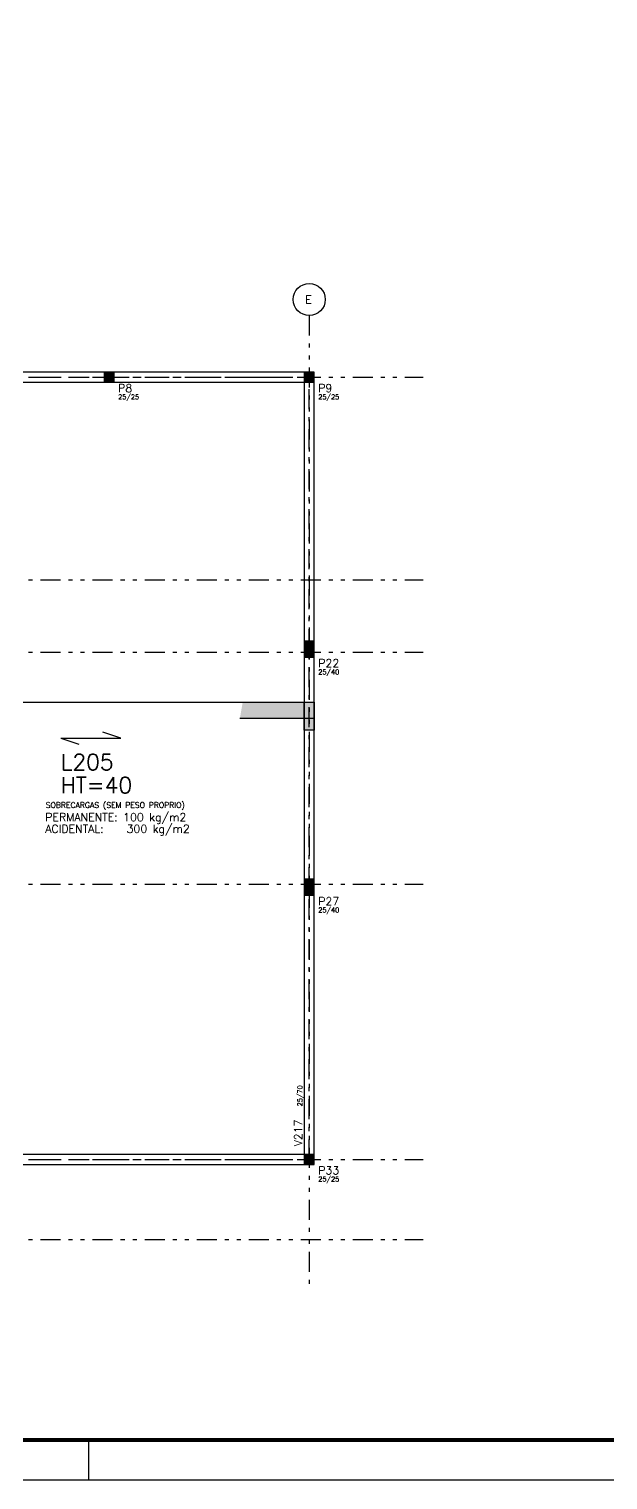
# Model space of a CAD drawing. Extents: x 264 to 383, y 0 to 84.
# Drawn here: x 307.67 to 322.13, y 0.15 to 36.41 of the extents above; entities that cross this region are included whole.
import ezdxf

# ---------------------------------------------------------------- set-up
doc = ezdxf.new("R2010")
doc.units = 0
doc.header["$MEASUREMENT"] = 0
doc.linetypes.add('ESTILO_TQS_0003', pattern=[0.91, 0.5, -0.2, 0.01, -0.2])
doc.linetypes.add('ESTILO_TQS_0004', pattern=[1.12, 0.5, -0.2, 0.01, -0.2, 0.01, -0.2])
doc.layers.get('0').update_dxf_attribs({"linetype": 'CONTINUOUS'})
for name, color, linetype in [('1', 1, 'CONTINUOUS'), ('2', 2, 'CONTINUOUS'), ('3', 3, 'CONTINUOUS'), ('4', 4, 'CONTINUOUS'), ('6', 6, 'CONTINUOUS'), ('7', 7, 'CONTINUOUS'), ('9', 9, 'CONTINUOUS'), ('ARQ-FOLHA', 7, 'CONTINUOUS')]:
    doc.layers.add(name, color=color, linetype=linetype)
doc.styles.get("Standard").update_dxf_attribs({"font": 'ROMANS.SHX'})

# ---------------------------------------------------------------- blocks, each defined once
blk = doc.blocks.new('fla0')
at = {"layer": 'ARQ-FOLHA'}
blk.add_line((5027.19, 1347.898), (5027.19, 1348.898), dxfattribs=at)
at = {"layer": 'ARQ-FOLHA', "const_width": 0.1}
blk.add_lwpolyline([(5100.19, 1430.998), (4984.79, 1430.998), (4984.79, 1348.898), (5100.19, 1348.898), (5100.19, 1430.998)], dxfattribs=at)
at = {"layer": 'ARQ-FOLHA'}
blk.add_lwpolyline([(4982.29, 1347.898), (5101.19, 1347.898)], dxfattribs=at)

msp = doc.modelspace()

# ---------------------------------------------------------------- hatches: boundary and pattern name
at = {"layer": '9', "linetype": 'Continuous'}
h = msp.add_hatch(color=8, dxfattribs=at)
h.dxf.hatch_style = 1
h.paths.add_polyline_path([(274.67137, 19.58615), (274.54637, 19.58615), (274.54637, 18.88615), (274.67137, 18.88615)])
h.paths.add_polyline_path([(274.79637, 19.58615), (274.67137, 19.58615), (274.67137, 18.88615), (274.79637, 18.88615)])
h.paths.add_polyline_path([(276.47678, 19.58615), (274.79637, 19.58615), (274.79637, 19.18615), (276.40777, 19.18615)])
h.paths.add_polyline_path([(284.54637, 19.58615), (282.43953, 19.58615), (282.37052, 19.18615), (284.54637, 19.18615)])
h.paths.add_polyline_path([(286.65808, 19.58615), (284.79637, 19.58615), (284.79637, 19.18615), (286.58907, 19.18615)])
h.paths.add_polyline_path([(294.54637, 19.58615), (292.88449, 19.58615), (292.81548, 19.18615), (294.54637, 19.18615)])
h.paths.add_polyline_path([(294.67137, 19.58615), (294.54637, 19.58615), (294.54637, 19.18615), (294.67137, 19.18615)])
h.paths.add_polyline_path([(294.79637, 19.58615), (294.67137, 19.58615), (294.67137, 19.18615), (294.79637, 19.18615)])
h.paths.add_polyline_path([(294.67137, 19.18615), (294.54637, 19.18615), (294.54637, 18.78615), (294.67137, 18.78615)])
h.paths.add_polyline_path([(294.79637, 19.18615), (294.67137, 19.18615), (294.67137, 18.78615), (294.79637, 18.78615)])
h.paths.add_polyline_path([(296.59601, 19.58615), (294.79637, 19.58615), (294.79637, 19.18615), (296.52699, 19.18615)])
h.paths.add_polyline_path([(304.54637, 19.58615), (302.94411, 19.58615), (302.8751, 19.18615), (304.54637, 19.18615)])
h.paths.add_polyline_path([(306.59915, 19.58615), (304.79637, 19.58615), (304.79637, 19.18615), (306.53014, 19.18615)])
h.paths.add_polyline_path([(304.67137, 19.58615), (304.54637, 19.58615), (304.54637, 19.18615), (304.54637, 18.78615), (304.67137, 18.78615)])
h.paths.add_polyline_path([(304.79637, 19.58615), (304.67137, 19.58615), (304.67137, 18.78615), (304.79637, 18.78615)])
h.paths.add_polyline_path([(314.54637, 19.58615), (313.00838, 19.58615), (312.93936, 19.18615), (314.54637, 19.18615)])
h.paths.add_polyline_path([(314.67137, 19.58615), (314.54637, 19.58615), (314.54637, 19.18615), (314.67137, 19.18615)])
h.paths.add_polyline_path([(314.79637, 19.58615), (314.67137, 19.58615), (314.67137, 19.18615), (314.79637, 19.18615)])
h.paths.add_polyline_path([(314.67137, 19.18615), (314.54637, 19.18615), (314.54637, 18.88615), (314.67137, 18.88615)])
h.paths.add_polyline_path([(314.79637, 19.18615), (314.67137, 19.18615), (314.67137, 18.88615), (314.79637, 18.88615)])

# ---------------------------------------------------------------- linework, layer by layer
at = {"layer": '1', "linetype": 'Continuous'}
for p, q in [((274.54637, 19.58615), (314.79637, 19.58615)), ((312.93936, 19.18615), (314.79637, 19.18615))]:
    msp.add_line(p, q, dxfattribs=at)
msp.add_lwpolyline([(314.54637, 19.58615), (314.79637, 19.58615), (314.79637, 18.88615), (314.54637, 18.88615)], close=True, dxfattribs=at)
for points in [[(309.54637, 27.58785), (309.79637, 27.58785), (309.79637, 27.83785)], [(309.54637, 27.58785), (309.79637, 27.83785), (309.54637, 27.83785)], [(309.54637, 27.58785), (309.54637, 27.83785), (309.54637, 27.58785)], [(314.54637, 27.58785), (314.79637, 27.58785), (314.79637, 27.83785)], [(314.54637, 27.58785), (314.79637, 27.83785), (314.54637, 27.83785)], [(314.54637, 27.58785), (314.54637, 27.83785), (314.54637, 27.58785)], [(314.54637, 20.71285), (314.79637, 20.71285), (314.79637, 21.11285)], [(314.54637, 20.71285), (314.79637, 21.11285), (314.54637, 21.11285)], [(314.54637, 20.71285), (314.54637, 21.11285), (314.54637, 20.71285)], [(314.54637, 14.76285), (314.79637, 14.76285), (314.79637, 15.16285)], [(314.54637, 14.76285), (314.79637, 15.16285), (314.54637, 15.16285)], [(314.54637, 14.76285), (314.54637, 15.16285), (314.54637, 14.76285)], [(314.54637, 8.03785), (314.79637, 8.03785), (314.79637, 8.28785)], [(314.54637, 8.03785), (314.79637, 8.28785), (314.54637, 8.28785)], [(314.54637, 8.03785), (314.54637, 8.28785), (314.54637, 8.03785)]]:
    msp.add_solid(points, dxfattribs=at)
at = {"layer": '2', "linetype": 'ESTILO_TQS_0003'}
for p, q in [((304.67137, 27.71285), (309.67137, 27.71285)), ((309.67137, 27.71285), (314.67137, 27.71285)), ((314.67137, 20.91285), (314.67137, 27.71285)), ((314.67137, 14.96285), (314.67137, 20.91285)), ((314.67137, 8.16285), (314.67137, 14.96285)), ((304.67137, 8.16285), (314.67137, 8.16285))]:
    msp.add_line(p, q, dxfattribs=at)
at = {"layer": '2', "linetype": 'Continuous'}
for p, q in [((309.67137, 27.71285), (309.67137, 27.71285)), ((314.67137, 27.71285), (314.67137, 27.71285)), ((314.67137, 20.91285), (314.67137, 20.91285)), ((314.67137, 14.96285), (314.67137, 14.96285)), ((314.67137, 8.16285), (314.67137, 8.16285))]:
    msp.add_line(p, q, dxfattribs=at)
at = {"layer": '3', "color": 6, "linetype": 'Continuous'}
for p, q in [((308.46342, 18.69271), (309.96342, 18.69271)), ((308.46342, 18.69271), (308.91342, 18.54271)), ((309.96342, 18.69271), (309.51342, 18.84271))]:
    msp.add_line(p, q, dxfattribs=at)
at = {"layer": '3', "linetype": 'Continuous'}
for points in [[(309.54637, 27.83785), (304.79637, 27.83785)], [(304.79637, 27.58785), (309.54637, 27.58785)], [(314.54637, 27.83785), (309.79637, 27.83785)], [(309.79637, 27.58785), (314.54637, 27.58785)], [(314.54637, 27.58785), (314.54637, 21.11285)], [(314.79637, 21.11285), (314.79637, 27.58785)], [(314.54637, 20.71285), (314.54637, 15.16285)], [(314.79637, 15.16285), (314.79637, 20.71285)], [(314.54637, 14.76285), (314.54637, 8.28785)], [(314.79637, 8.28785), (314.79637, 14.76285)], [(314.54637, 8.28785), (305.04637, 8.28785)], [(305.04637, 8.03785), (314.54637, 8.03785)]]:
    msp.add_lwpolyline(points, dxfattribs=at)
at = {"layer": '4', "linetype": 'ESTILO_TQS_0004'}
for p, q in [((314.67137, 29.251), (314.67137, 4.90158)), ((272.86066, 27.71285), (317.51216, 27.71285)), ((272.86066, 22.64285), (317.51216, 22.64285)), ((272.86066, 20.83785), (317.51216, 20.83785)), ((272.86066, 15.03785), (317.51216, 15.03785)), ((272.86066, 8.16285), (317.51216, 8.16285)), ((272.86066, 6.16285), (317.51216, 6.16285))]:
    msp.add_line(p, q, dxfattribs=at)
at = {"layer": '4', "linetype": 'Continuous'}
msp.add_circle((314.67137, 29.651), 0.4, dxfattribs=at)
at = {"layer": '6', "linetype": 'Continuous'}
for points in [[(309.54637, 27.58785), (309.79637, 27.58785), (309.79637, 27.83785), (309.54637, 27.83785), (309.54637, 27.58785)], [(314.54637, 27.58785), (314.79637, 27.58785), (314.79637, 27.83785), (314.54637, 27.83785), (314.54637, 27.58785)], [(314.54637, 20.71285), (314.79637, 20.71285), (314.79637, 21.11285), (314.54637, 21.11285), (314.54637, 20.71285)], [(314.54637, 14.76285), (314.79637, 14.76285), (314.79637, 15.16285), (314.54637, 15.16285), (314.54637, 14.76285)], [(314.54637, 8.03785), (314.79637, 8.03785), (314.79637, 8.28785), (314.54637, 8.28785), (314.54637, 8.03785)]]:
    msp.add_lwpolyline(points, dxfattribs=at)

# ---------------------------------------------------------------- block references
msp.add_blockref('fla0', (-4718.02736, -1347.74859))

# ---------------------------------------------------------------- texts
at = {"layer": '3', "color": 6, "linetype": 'Continuous'}
for s, p in [('L205', (308.46342, 17.89271)), ('HT=40', (308.46342, 17.31562))]:
    msp.add_text(s, height=0.4, dxfattribs=at).set_placement(p)
at = {"layer": '3', "linetype": 'Continuous'}
for s, height, p in [('SOBRECARGAS (SEM PESO PROPRIO)', 0.14, (308.0899, 16.9462)), ('PERMANENTE: 100 kg/m2', 0.2, (308.07751, 16.61473)), ('ACIDENTAL:   300 kg/m2', 0.2, (308.07751, 16.32329))]:
    msp.add_text(s, height=height, dxfattribs=at).set_placement(p)
at = {"layer": '4', "linetype": 'Continuous'}
msp.add_text('E', height=0.2, dxfattribs=at).set_placement((314.57137, 29.551))
at = {"layer": '6', "linetype": 'Continuous'}
for s, p in [('P8', (309.89637, 27.33785)), ('P9', (314.89637, 27.33785)), ('P22', (314.89637, 20.46285)), ('P27', (314.89637, 14.51285)), ('P33', (314.89637, 7.78785))]:
    msp.add_text(s, height=0.2, dxfattribs=at).set_placement(p)
msp.add_text('V217', height=0.2, rotation=90, dxfattribs=at).set_placement((314.49637, 8.48785))
at = {"layer": '7', "linetype": 'Continuous'}
for s, p in [('25/25', (309.89637, 27.15785)), ('25/25', (314.89637, 27.15785)), ('25/40', (314.89637, 20.28285)), ('25/40', (314.89637, 14.33285)), ('25/25', (314.89637, 7.60785))]:
    msp.add_text(s, height=0.12, dxfattribs=at).set_placement(p)
msp.add_text('25/70', height=0.12, rotation=90, dxfattribs=at).set_placement((314.49637, 9.48785))

doc.saveas('drawing.dxf')
